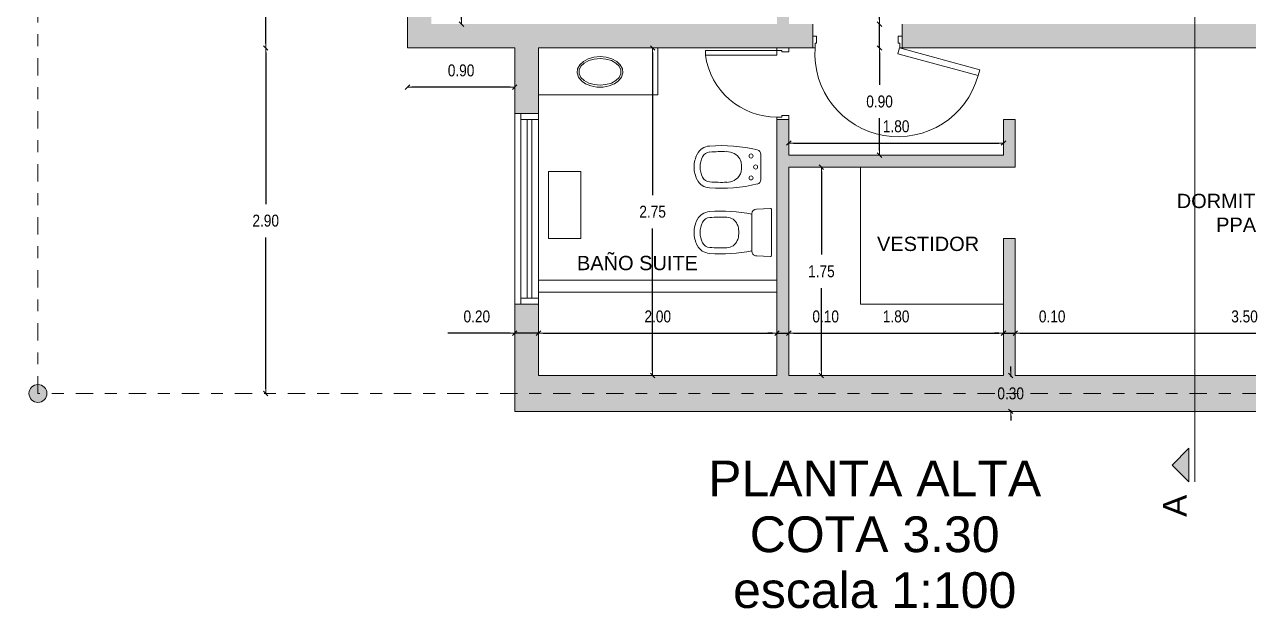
# Model space of a CAD drawing. Header units: millimetres. Extents: x 337 to 1167, y 242 to 575.
# Drawn here: x 541.7 to 551.97, y 293.61 to 298.51 of the extents above; entities that cross this region are included whole.
import ezdxf

# ---------------------------------------------------------------- set-up
doc = ezdxf.new("R2010")
doc.units = ezdxf.units.MM
doc.linetypes.add('EJE', pattern=[0.205, 0.145, -0.03, 0, -0.03])
doc.layers.get('0').update_dxf_attribs({"lineweight": 5})
doc.layers.get('Defpoints').update_dxf_attribs({"lineweight": 5})
for name, color, linetype, lineweight in [('0-PB-SANITARIOS', 9, 'Continuous', 5), ('01', 1, 'Continuous', 5), ('cotas', 7, 'Continuous', 5), ('MUROS', 4, 'Continuous', 20), ('PRESENTACION ANTEPROYECTO', 7, 'Continuous', 5), ('sanitarios', 1, 'Continuous', 5), ('trama', 9, 'Continuous', 25)]:
    doc.layers.add(name, color=color, linetype=linetype, lineweight=lineweight)
doc.styles.add('GENERATED_STYLE_13', font='')
doc.styles.add('GENERATED_STYLE_14', font='arial.ttf')
doc.styles.get('GENERATED_STYLE_13').set_extended_font_data('Arial Narrow Occidental')
doc.dimstyles.new('Dimstyle_92', dxfattribs={"dimtxt": 0.1, "dimasz": 0.038, "dimexe": 0.18, "dimexo": 0, "dimgap": 0.09, "dimtad": 1, "dimtih": 1, "dimtoh": 1, "dimzin": 0, "dimdsep": 46, "dimtxsty": 'GENERATED_STYLE_13', "dimblk": 'ARROWHEAD_6', "dimblk1": 'ARROWHEAD_6', "dimblk2": 'ARROWHEAD_6', "dimcen": 0.09, "dimse1": 1, "dimse2": 1, "dimclrd": 252, "dimclre": 252, "dimclrt": 252, "dimadec": 0, "dimazin": 0, "dimtfac": 1, "dimtdec": 4, "dimtmove": 0, "dimatfit": 3, "dimfxl": 1, "dimtolj": 1, "dimtzin": 0, "dimarcsym": 0})

# ---------------------------------------------------------------- blocks, each defined once
blk = doc.blocks.new('ARROWHEAD_6')
at = {"color": 0, "linetype": 'Continuous'}
for p, q in [((0, 0), (-1, 0)), ((-0.5, -0.5), (0.5, 0.5))]:
    blk.add_line(p, q, dxfattribs=at)
blk = doc.blocks.new('*D200')
at = {"layer": 'cotas', "color": 252, "lineweight": -2, "transparency": 16777216}
blk.add_line((545.775, 297.987), (544.951, 297.987), dxfattribs=at)
at = {"layer": 'Defpoints', "color": 0, "transparency": 16777216}
for p in [(544.913, 298.316), (545.813, 298.316), (544.913, 297.987)]:
    blk.add_point(p, dxfattribs=at)
at = {"layer": 'cotas', "color": 252, "lineweight": -2, "transparency": 16777216, "xscale": 0.03800000000000001, "yscale": 0.03800000000000001, "zscale": 0.03800000000000001, "rotation": 180}
blk.add_blockref('ARROWHEAD_6', (544.913, 297.987), dxfattribs=at)
at = {"layer": 'cotas', "color": 252, "lineweight": -2, "transparency": 16777216, "xscale": 0.03800000000000001, "yscale": 0.03800000000000001, "zscale": 0.03800000000000001}
blk.add_blockref('ARROWHEAD_6', (545.813, 297.987), dxfattribs=at)
at = {"layer": 'cotas', "color": 252, "transparency": 16777216, "insert": (545.363, 298.127), "char_height": 0.1, "attachment_point": 5, "style": 'GENERATED_STYLE_13'}
blk.add_mtext('\\A1;0.90', dxfattribs=at)
blk = doc.blocks.new('*D225')
at = {"layer": 'cotas', "color": 252, "lineweight": -2, "transparency": 16777216}
for p, q in [((540.852, 305.378), (540.852, 300.556)), ((540.852, 295.454), (540.852, 300.276))]:
    blk.add_line(p, q, dxfattribs=at)
at = {"layer": 'Defpoints', "color": 0, "transparency": 16777216}
for p in [(540.852, 305.416), (541.813, 305.416), (541.888, 295.416)]:
    blk.add_point(p, dxfattribs=at)
at = {"layer": 'cotas', "color": 252, "lineweight": -2, "transparency": 16777216, "xscale": 0.03800000000000001, "yscale": 0.03800000000000001, "zscale": 0.03800000000000001}
for p, rotation in [((540.852, 305.416), 90), ((540.852, 295.416), 270)]:
    blk.add_blockref('ARROWHEAD_6', p, dxfattribs=dict(at, rotation=rotation))
at = {"layer": 'cotas', "color": 252, "transparency": 16777216, "insert": (540.852, 300.416), "char_height": 0.1, "attachment_point": 5, "style": 'GENERATED_STYLE_13'}
blk.add_mtext('\\A1;10.00', dxfattribs=at)
blk = doc.blocks.new('*D197')
at = {"layer": 'cotas', "color": 252, "lineweight": -2, "transparency": 16777216}
blk.add_line((550.051, 295.922), (553.475, 295.922), dxfattribs=at)
at = {"layer": 'Defpoints', "color": 0, "transparency": 16777216}
for p in [(553.513, 295.922), (550.013, 295.566), (553.513, 295.566)]:
    blk.add_point(p, dxfattribs=at)
at = {"layer": 'cotas', "color": 252, "lineweight": -2, "transparency": 16777216, "xscale": 0.03800000000000001, "yscale": 0.03800000000000001, "zscale": 0.03800000000000001, "rotation": 180}
blk.add_blockref('ARROWHEAD_6', (550.013, 295.922), dxfattribs=at)
at = {"layer": 'cotas', "color": 252, "lineweight": -2, "transparency": 16777216, "xscale": 0.03800000000000001, "yscale": 0.03800000000000001, "zscale": 0.03800000000000001}
blk.add_blockref('ARROWHEAD_6', (553.513, 295.922), dxfattribs=at)
at = {"layer": 'cotas', "color": 252, "transparency": 16777216, "insert": (551.936, 296.062), "char_height": 0.1, "attachment_point": 5, "style": 'GENERATED_STYLE_13'}
blk.add_mtext('\\A1;3.50', dxfattribs=at)
blk = doc.blocks.new('*D230')
at = {"layer": 'cotas', "color": 252, "lineweight": -2, "transparency": 16777216}
blk.add_line((546.051, 295.922), (547.975, 295.922), dxfattribs=at)
at = {"layer": 'Defpoints', "color": 0, "transparency": 16777216}
for p in [(548.013, 295.922), (546.013, 295.566), (548.013, 295.566)]:
    blk.add_point(p, dxfattribs=at)
at = {"layer": 'cotas', "color": 252, "lineweight": -2, "transparency": 16777216, "xscale": 0.03800000000000001, "yscale": 0.03800000000000001, "zscale": 0.03800000000000001, "rotation": 180}
blk.add_blockref('ARROWHEAD_6', (546.013, 295.922), dxfattribs=at)
at = {"layer": 'cotas', "color": 252, "lineweight": -2, "transparency": 16777216, "xscale": 0.03800000000000001, "yscale": 0.03800000000000001, "zscale": 0.03800000000000001}
blk.add_blockref('ARROWHEAD_6', (548.013, 295.922), dxfattribs=at)
at = {"layer": 'cotas', "color": 252, "transparency": 16777216, "insert": (547.013, 296.062), "char_height": 0.1, "attachment_point": 5, "style": 'GENERATED_STYLE_13'}
blk.add_mtext('\\A1;2.00', dxfattribs=at)
blk = doc.blocks.new('*D231')
at = {"layer": 'cotas', "color": 252, "lineweight": -2, "transparency": 16777216}
for p, q in [((546.97, 298.278), (546.97, 297.081)), ((546.97, 295.604), (546.97, 296.801))]:
    blk.add_line(p, q, dxfattribs=at)
at = {"layer": 'Defpoints', "color": 0, "transparency": 16777216}
for p in [(546.013, 298.316), (546.013, 295.566), (546.97, 295.566)]:
    blk.add_point(p, dxfattribs=at)
at = {"layer": 'cotas', "color": 252, "lineweight": -2, "transparency": 16777216, "xscale": 0.03800000000000001, "yscale": 0.03800000000000001, "zscale": 0.03800000000000001}
for p, rotation in [((546.97, 298.316), 90), ((546.97, 295.566), 270)]:
    blk.add_blockref('ARROWHEAD_6', p, dxfattribs=dict(at, rotation=rotation))
at = {"layer": 'cotas', "color": 252, "transparency": 16777216, "insert": (546.97, 296.941), "char_height": 0.1, "attachment_point": 5, "style": 'GENERATED_STYLE_13'}
blk.add_mtext('\\A1;2.75', dxfattribs=at)
blk = doc.blocks.new('*D233')
at = {"layer": 'cotas', "color": 252, "lineweight": -2, "transparency": 16777216}
for p, q in [((548.874, 298.278), (548.874, 298.006)), ((548.874, 297.454), (548.874, 297.726))]:
    blk.add_line(p, q, dxfattribs=at)
at = {"layer": 'Defpoints', "color": 0, "transparency": 16777216}
for p in [(548.313, 298.316), (548.113, 297.416), (548.874, 297.416)]:
    blk.add_point(p, dxfattribs=at)
at = {"layer": 'cotas', "color": 252, "lineweight": -2, "transparency": 16777216, "xscale": 0.03800000000000001, "yscale": 0.03800000000000001, "zscale": 0.03800000000000001}
for p, rotation in [((548.874, 298.316), 90), ((548.874, 297.416), 270)]:
    blk.add_blockref('ARROWHEAD_6', p, dxfattribs=dict(at, rotation=rotation))
at = {"layer": 'cotas', "color": 252, "transparency": 16777216, "insert": (548.874, 297.866), "char_height": 0.1, "attachment_point": 5, "style": 'GENERATED_STYLE_13'}
blk.add_mtext('\\A1;0.90', dxfattribs=at)
blk = doc.blocks.new('*D253')
at = {"layer": 'cotas', "color": 252, "lineweight": -2, "transparency": 16777216}
blk.add_line((548.151, 295.922), (549.875, 295.922), dxfattribs=at)
at = {"layer": 'Defpoints', "color": 0, "transparency": 16777216}
for p in [(549.913, 295.922), (548.113, 295.566), (549.913, 295.566)]:
    blk.add_point(p, dxfattribs=at)
at = {"layer": 'cotas', "color": 252, "lineweight": -2, "transparency": 16777216, "xscale": 0.03800000000000001, "yscale": 0.03800000000000001, "zscale": 0.03800000000000001, "rotation": 180}
blk.add_blockref('ARROWHEAD_6', (548.113, 295.922), dxfattribs=at)
at = {"layer": 'cotas', "color": 252, "lineweight": -2, "transparency": 16777216, "xscale": 0.03800000000000001, "yscale": 0.03800000000000001, "zscale": 0.03800000000000001}
blk.add_blockref('ARROWHEAD_6', (549.913, 295.922), dxfattribs=at)
at = {"layer": 'cotas', "color": 252, "transparency": 16777216, "insert": (549.013, 296.062), "char_height": 0.1, "attachment_point": 5, "style": 'GENERATED_STYLE_13'}
blk.add_mtext('\\A1;1.80', dxfattribs=at)
blk = doc.blocks.new('*D254')
at = {"layer": 'cotas', "color": 252, "lineweight": -2, "transparency": 16777216}
for p, q in [((548.386, 297.278), (548.386, 296.581)), ((548.386, 295.604), (548.386, 296.301))]:
    blk.add_line(p, q, dxfattribs=at)
at = {"layer": 'Defpoints', "color": 0, "transparency": 16777216}
for p in [(548.113, 297.316), (548.113, 295.566), (548.386, 295.566)]:
    blk.add_point(p, dxfattribs=at)
at = {"layer": 'cotas', "color": 252, "lineweight": -2, "transparency": 16777216, "xscale": 0.03800000000000001, "yscale": 0.03800000000000001, "zscale": 0.03800000000000001}
for p, rotation in [((548.386, 297.316), 90), ((548.386, 295.566), 270)]:
    blk.add_blockref('ARROWHEAD_6', p, dxfattribs=dict(at, rotation=rotation))
at = {"layer": 'cotas', "color": 252, "transparency": 16777216, "insert": (548.386, 296.441), "char_height": 0.1, "attachment_point": 5, "style": 'GENERATED_STYLE_13'}
blk.add_mtext('\\A1;1.75', dxfattribs=at)
blk = doc.blocks.new('IM-BE')
at = {"linetype": 'Continuous'}
for p, q in [((-0.197, 0.127), (-0.202, 0.008)), ((0.157, 0.165), (-0.157, 0.165)), ((0, 0.165), (0.157, 0.165)), ((0.197, 0.127), (0.197, 0.123)), ((0.197, 0.123), (0.199, 0.068)), ((-0.445, 0.09), (-0.655, 0.09)), ((0.194, 0), (-0.194, 0)), ((0.199, 0.068), (0.202, 0.008))]:
    blk.add_line(p, q, dxfattribs=at)
for centre in [(-0.642, 0.172), (-0.55, 0.134), (-0.458, 0.172)]:
    blk.add_circle(centre, 0.017, dxfattribs=at)
for centre, radius, start, end in [((-0.601, 0.512), 0.125, 117.5857, 175.5072), ((-0.55, 0.415), 0.235, 90, 117.5857), ((-0.55, 0.415), 0.235, 62.4143, 90), ((-0.499, 0.512), 0.125, 4.4928, 62.4143), ((-0.051, 0.512), 0.125, 117.5857, 175.5072), ((0, 0.415), 0.235, 90, 117.5857), ((0, 0.415), 0.235, 62.4143, 90), ((0.051, 0.512), 0.125, 4.4928, 62.4143), ((0.545, 0.422), 1.274, 175.5072, 193.7065), ((0.545, 0.422), 1.224, 175.5072, 182.1425), ((-0.601, 0.512), 0.075, 117.5857, 175.5072), ((-0.55, 0.415), 0.185, 90, 117.5857), ((-0.55, 0.415), 0.185, 62.4143, 90), ((-0.499, 0.512), 0.075, 4.4928, 62.4143), ((-1.645, 0.422), 1.224, 357.8575, 4.4928), ((-1.645, 0.422), 1.274, 346.2935, 4.4928), ((1.095, 0.422), 1.274, 175.5072, 191.6563), ((1.095, 0.422), 1.224, 175.5072, 182.1425), ((-0.051, 0.512), 0.075, 117.5857, 175.5072), ((0.014, 0.396), 0.12, 263.469, 263.469), ((0.014, 0.396), 0.12, 270.0917, 270.0917), ((0, 0.415), 0.185, 90, 117.5857), ((0, 0.415), 0.185, 62.4143, 90), ((0.051, 0.512), 0.075, 4.4928, 62.4143), ((-1.095, 0.422), 1.224, 357.8575, 4.4928), ((-1.095, 0.422), 1.274, 348.3437, 4.4928), ((-0.548, 0.377), 0.131, 180, 238.1767), ((-0.552, 0.377), 0.131, 301.8233, 0), ((-0.028, 0.381), 0.101, 182.7072, 247.2321), ((0.028, 0.381), 0.101, 292.7679, 357.2928), ((-0.564, 0.373), 0.12, 243.7978, 262.0389), ((-0.551, 0.45), 0.198, 261.4941, 270.299), ((-0.549, 0.45), 0.198, 269.701, 278.5059), ((-0.536, 0.373), 0.12, 277.9611, 296.2022), ((-0.014, 0.396), 0.12, 243.7978, 262.0389), ((-0.001, 0.473), 0.198, 261.4941, 270.299), ((0.001, 0.473), 0.198, 269.701, 278.5059), ((0.014, 0.396), 0.12, 277.9611, 296.2022), ((-0.655, 0.13), 0.04, 193.7065, 270), ((-0.445, 0.13), 0.04, 270, 346.2935), ((-0.157, 0.125), 0.04, 90, 177.3974), ((0.157, 0.125), 0.04, 54.1158, 90), ((0.157, 0.125), 0.04, 51.7009, 54.1158), ((0.157, 0.125), 0.04, 42.1852, 51.7009), ((0.157, 0.125), 0.04, 2.6026, 42.1852), ((-0.194, 0.008), 0.008, 177.3974, 270), ((0.194, 0.008), 0.008, 270, 355.889), ((0.194, 0.008), 0.008, 355.889, 2.6026)]:
    blk.add_arc(centre, radius, start, end, dxfattribs=at)
blk = doc.blocks.new('*D397')
at = {"layer": 'cotas', "color": 252, "lineweight": -2, "transparency": 16777216}
for p, q in [((545.367, 300.478), (545.367, 299.656)), ((545.367, 298.554), (545.367, 299.376))]:
    blk.add_line(p, q, dxfattribs=at)
at = {"layer": 'Defpoints', "color": 0, "transparency": 16777216}
for p in [(545.113, 300.516), (545.113, 298.516), (545.367, 298.516)]:
    blk.add_point(p, dxfattribs=at)
at = {"layer": 'cotas', "color": 252, "lineweight": -2, "transparency": 16777216, "xscale": 0.03800000000000001, "yscale": 0.03800000000000001, "zscale": 0.03800000000000001}
for p, rotation in [((545.367, 300.516), 90), ((545.367, 298.516), 270)]:
    blk.add_blockref('ARROWHEAD_6', p, dxfattribs=dict(at, rotation=rotation))
at = {"layer": 'cotas', "color": 252, "transparency": 16777216, "insert": (545.367, 299.516), "char_height": 0.1, "attachment_point": 5, "style": 'GENERATED_STYLE_13'}
blk.add_mtext('\\A1;2.00', dxfattribs=at)
blk = doc.blocks.new('*D451')
at = {"layer": 'cotas', "color": 252, "lineweight": -2, "transparency": 16777216}
blk.add_line((548.151, 297.518), (549.875, 297.518), dxfattribs=at)
at = {"layer": 'Defpoints', "color": 0, "transparency": 16777216}
for p in [(549.913, 297.518), (548.113, 297.416), (549.913, 297.416)]:
    blk.add_point(p, dxfattribs=at)
at = {"layer": 'cotas', "color": 252, "lineweight": -2, "transparency": 16777216, "xscale": 0.03800000000000001, "yscale": 0.03800000000000001, "zscale": 0.03800000000000001, "rotation": 180}
blk.add_blockref('ARROWHEAD_6', (548.113, 297.518), dxfattribs=at)
at = {"layer": 'cotas', "color": 252, "lineweight": -2, "transparency": 16777216, "xscale": 0.03800000000000001, "yscale": 0.03800000000000001, "zscale": 0.03800000000000001}
blk.add_blockref('ARROWHEAD_6', (549.913, 297.518), dxfattribs=at)
at = {"layer": 'cotas', "color": 252, "transparency": 16777216, "insert": (549.013, 297.658), "char_height": 0.1, "attachment_point": 5, "style": 'GENERATED_STYLE_13'}
blk.add_mtext('\\A1;1.80', dxfattribs=at)
blk = doc.blocks.new('*D452')
at = {"layer": 'cotas', "color": 252, "lineweight": -2, "transparency": 16777216}
for p, q in [((543.724, 300.678), (543.724, 299.656)), ((543.724, 298.354), (543.724, 299.376))]:
    blk.add_line(p, q, dxfattribs=at)
at = {"layer": 'Defpoints', "color": 0, "transparency": 16777216}
for p in [(544.913, 300.716), (543.724, 298.316), (544.913, 298.316)]:
    blk.add_point(p, dxfattribs=at)
at = {"layer": 'cotas', "color": 252, "lineweight": -2, "transparency": 16777216, "xscale": 0.03800000000000001, "yscale": 0.03800000000000001, "zscale": 0.03800000000000001}
for p, rotation in [((543.724, 300.716), 90), ((543.724, 298.316), 270)]:
    blk.add_blockref('ARROWHEAD_6', p, dxfattribs=dict(at, rotation=rotation))
at = {"layer": 'cotas', "color": 252, "transparency": 16777216, "insert": (543.724, 299.516), "char_height": 0.1, "attachment_point": 5, "style": 'GENERATED_STYLE_13'}
blk.add_mtext('\\A1;2.40', dxfattribs=at)
blk = doc.blocks.new('*D453')
at = {"layer": 'cotas', "color": 252, "lineweight": -2, "transparency": 16777216}
for p, q in [((543.724, 298.278), (543.724, 297.006)), ((543.724, 295.454), (543.724, 296.726))]:
    blk.add_line(p, q, dxfattribs=at)
at = {"layer": 'Defpoints', "color": 0, "transparency": 16777216}
for p in [(544.913, 298.316), (543.724, 295.416), (545.813, 295.416)]:
    blk.add_point(p, dxfattribs=at)
at = {"layer": 'cotas', "color": 252, "lineweight": -2, "transparency": 16777216, "xscale": 0.03800000000000001, "yscale": 0.03800000000000001, "zscale": 0.03800000000000001}
for p, rotation in [((543.724, 298.316), 90), ((543.724, 295.416), 270)]:
    blk.add_blockref('ARROWHEAD_6', p, dxfattribs=dict(at, rotation=rotation))
at = {"layer": 'cotas', "color": 252, "transparency": 16777216, "insert": (543.724, 296.866), "char_height": 0.1, "attachment_point": 5, "style": 'GENERATED_STYLE_13'}
blk.add_mtext('\\A1;2.90', dxfattribs=at)
blk = doc.blocks.new('*D548')
at = {"layer": 'cotas', "color": 252, "lineweight": -2, "transparency": 16777216}
for p, q in [((548.874, 298.554), (548.874, 298.592)), ((548.874, 298.592), (549.269, 298.592)), ((548.874, 298.316), (548.874, 298.516)), ((548.874, 298.278), (548.874, 298.24))]:
    blk.add_line(p, q, dxfattribs=at)
at = {"layer": 'Defpoints', "color": 0, "transparency": 16777216}
for p in [(548.874, 298.516), (549.063, 298.516), (549.063, 298.316)]:
    blk.add_point(p, dxfattribs=at)
at = {"layer": 'cotas', "color": 252, "lineweight": -2, "transparency": 16777216, "xscale": 0.03800000000000001, "yscale": 0.03800000000000001, "zscale": 0.03800000000000001}
for p, rotation in [((548.874, 298.516), 270), ((548.874, 298.316), 90)]:
    blk.add_blockref('ARROWHEAD_6', p, dxfattribs=dict(at, rotation=rotation))
at = {"layer": 'cotas', "color": 252, "transparency": 16777216, "insert": (549.116, 298.732), "char_height": 0.1, "attachment_point": 5, "style": 'GENERATED_STYLE_13'}
blk.add_mtext('\\A1;0.20', dxfattribs=at)
blk = doc.blocks.new('*D557')
at = {"layer": 'cotas', "color": 252, "lineweight": -2, "transparency": 16777216}
for p, q in [((549.974, 295.604), (549.974, 295.642)), ((549.974, 295.566), (549.974, 295.556)), ((549.974, 295.266), (549.974, 295.276)), ((549.974, 295.228), (549.974, 295.19))]:
    blk.add_line(p, q, dxfattribs=at)
at = {"layer": 'Defpoints', "color": 0, "transparency": 16777216}
for p in [(546.013, 295.566), (545.813, 295.266), (549.974, 295.266)]:
    blk.add_point(p, dxfattribs=at)
at = {"layer": 'cotas', "color": 252, "lineweight": -2, "transparency": 16777216, "xscale": 0.03800000000000001, "yscale": 0.03800000000000001, "zscale": 0.03800000000000001}
for p, rotation in [((549.974, 295.566), 270), ((549.974, 295.266), 90)]:
    blk.add_blockref('ARROWHEAD_6', p, dxfattribs=dict(at, rotation=rotation))
at = {"layer": 'cotas', "color": 252, "transparency": 16777216, "insert": (549.974, 295.416), "char_height": 0.1, "attachment_point": 5, "style": 'GENERATED_STYLE_13'}
blk.add_mtext('\\A1;0.30', dxfattribs=at)
blk = doc.blocks.new('*D558')
at = {"layer": 'cotas', "color": 252, "lineweight": -2, "transparency": 16777216}
for p, q in [((549.875, 295.922), (549.837, 295.922)), ((549.913, 295.922), (550.013, 295.922)), ((550.051, 295.922), (550.555, 295.922))]:
    blk.add_line(p, q, dxfattribs=at)
at = {"layer": 'Defpoints', "color": 0, "transparency": 16777216}
for p in [(550.013, 295.922), (549.913, 295.566), (550.013, 295.566)]:
    blk.add_point(p, dxfattribs=at)
at = {"layer": 'cotas', "color": 252, "lineweight": -2, "transparency": 16777216, "xscale": 0.03800000000000001, "yscale": 0.03800000000000001, "zscale": 0.03800000000000001}
blk.add_blockref('ARROWHEAD_6', (549.913, 295.922), dxfattribs=at)
at = {"layer": 'cotas', "color": 252, "lineweight": -2, "transparency": 16777216, "xscale": 0.03800000000000001, "yscale": 0.03800000000000001, "zscale": 0.03800000000000001, "rotation": 180}
blk.add_blockref('ARROWHEAD_6', (550.013, 295.922), dxfattribs=at)
at = {"layer": 'cotas', "color": 252, "transparency": 16777216, "insert": (550.322, 296.062), "char_height": 0.1, "attachment_point": 5, "style": 'GENERATED_STYLE_13'}
blk.add_mtext('\\A1;0.10', dxfattribs=at)
blk = doc.blocks.new('*D559')
at = {"layer": 'cotas', "color": 252, "lineweight": -2, "transparency": 16777216}
for p, q in [((547.975, 295.922), (547.937, 295.922)), ((548.013, 295.922), (548.113, 295.922)), ((548.151, 295.922), (548.655, 295.922))]:
    blk.add_line(p, q, dxfattribs=at)
at = {"layer": 'Defpoints', "color": 0, "transparency": 16777216}
for p in [(548.113, 295.922), (548.013, 295.566), (548.113, 295.566)]:
    blk.add_point(p, dxfattribs=at)
at = {"layer": 'cotas', "color": 252, "lineweight": -2, "transparency": 16777216, "xscale": 0.03800000000000001, "yscale": 0.03800000000000001, "zscale": 0.03800000000000001}
blk.add_blockref('ARROWHEAD_6', (548.013, 295.922), dxfattribs=at)
at = {"layer": 'cotas', "color": 252, "lineweight": -2, "transparency": 16777216, "xscale": 0.03800000000000001, "yscale": 0.03800000000000001, "zscale": 0.03800000000000001, "rotation": 180}
blk.add_blockref('ARROWHEAD_6', (548.113, 295.922), dxfattribs=at)
at = {"layer": 'cotas', "color": 252, "transparency": 16777216, "insert": (548.422, 296.062), "char_height": 0.1, "attachment_point": 5, "style": 'GENERATED_STYLE_13'}
blk.add_mtext('\\A1;0.10', dxfattribs=at)
blk = doc.blocks.new('*D560')
at = {"layer": 'cotas', "color": 252, "lineweight": -2, "transparency": 16777216}
for p, q in [((545.775, 295.922), (545.252, 295.922)), ((546.013, 295.922), (545.813, 295.922)), ((546.051, 295.922), (546.089, 295.922))]:
    blk.add_line(p, q, dxfattribs=at)
at = {"layer": 'Defpoints', "color": 0, "transparency": 16777216}
for p in [(545.813, 295.922), (546.013, 295.566), (545.813, 295.266)]:
    blk.add_point(p, dxfattribs=at)
at = {"layer": 'cotas', "color": 252, "lineweight": -2, "transparency": 16777216, "xscale": 0.03800000000000001, "yscale": 0.03800000000000001, "zscale": 0.03800000000000001}
blk.add_blockref('ARROWHEAD_6', (545.813, 295.922), dxfattribs=at)
at = {"layer": 'cotas', "color": 252, "lineweight": -2, "transparency": 16777216, "xscale": 0.03800000000000001, "yscale": 0.03800000000000001, "zscale": 0.03800000000000001, "rotation": 180}
blk.add_blockref('ARROWHEAD_6', (546.013, 295.922), dxfattribs=at)
at = {"layer": 'cotas', "color": 252, "transparency": 16777216, "insert": (545.495, 296.062), "char_height": 0.1, "attachment_point": 5, "style": 'GENERATED_STYLE_13'}
blk.add_mtext('\\A1;0.20', dxfattribs=at)

msp = doc.modelspace()

# ---------------------------------------------------------------- hatches: boundary and pattern name
at = {"layer": 'PRESENTACION ANTEPROYECTO'}
msp.add_hatch(color=252, dxfattribs=at).paths.add_polyline_path([(541.888, 295.416, -0.414214), (541.813, 295.341, -0.414214), (541.738, 295.416, -0.414214), (541.813, 295.491, -0.414214)], flags=0)
msp.add_hatch(color=7, dxfattribs=at).paths.add_polyline_path([(551.47, 294.956), (551.328, 294.814), (551.47, 294.673)])
at = {"layer": 'trama'}
h = msp.add_hatch(dxfattribs=at)
h.set_pattern_fill('AR-SAND', color=3, scale=0.005, style=0)
h.paths.add_polyline_path([(548.113, 303.664), (547.913, 303.664), (547.913, 302.316), (546.755, 302.316), (546.755, 302.116), (548.113, 302.116)])
h.paths.add_polyline_path([(548.113, 304.264), (547.913, 304.264), (547.913, 303.964), (548.113, 303.964)])
h.paths.add_polyline_path([(551.52, 305.416), (547.913, 305.416), (547.913, 304.564), (548.113, 304.564), (548.113, 305.266), (551.52, 305.266)])
h.paths.add_polyline_path([(551.52, 305.566), (547.913, 305.566), (547.913, 305.416), (551.52, 305.416)])
h.paths.add_polyline_path([(552.313, 305.416), (551.52, 305.416), (551.52, 305.266), (552.113, 305.266), (552.113, 304.799), (552.313, 304.799), (552.313, 305.266)])
h.paths.add_polyline_path([(552.313, 305.566), (551.52, 305.566), (551.52, 305.416), (552.313, 305.416)])
h.paths.add_polyline_path([(552.313, 303.199), (552.113, 303.199), (552.113, 302.716), (551.52, 302.716), (551.52, 302.616), (552.113, 302.616), (552.113, 302.516), (552.313, 302.516), (552.313, 302.666)])
h.paths.add_polyline_path([(551.52, 302.716), (548.863, 302.716), (548.863, 302.616), (551.52, 302.616)])
h.paths.add_polyline_path([(553.013, 302.716), (552.813, 302.716), (552.813, 302.14), (553.013, 302.14)])
h.paths.add_polyline_path([(546.413, 300.716), (546.013, 300.716), (546.013, 301.366), (545.813, 301.366), (545.813, 300.716), (544.913, 300.716), (544.913, 299.916), (545.113, 299.916), (545.113, 300.516), (546.413, 300.516)])
h.paths.add_polyline_path([(548.113, 300.716), (547.713, 300.716), (547.713, 300.516), (548.113, 300.516)])
h.paths.add_polyline_path([(546.013, 302.216), (545.913, 302.216), (545.913, 302.116), (546.013, 302.116)])
h.paths.add_polyline_path([(548.313, 298.516), (548.113, 298.516), (548.113, 298.702), (548.013, 298.702), (548.013, 298.516), (545.897, 298.516), (545.113, 298.516), (545.113, 298.702), (544.913, 298.702), (544.913, 298.316), (545.813, 298.316), (545.813, 297.766), (546.013, 297.766), (546.013, 298.316), (547.013, 298.316), (548.313, 298.316), (548.313, 298.366)])
h.paths.add_polyline_path([(545.113, 299.116), (544.913, 299.116), (544.913, 298.702), (545.113, 298.702)])
h.paths.add_polyline_path([(548.113, 299.591), (546.113, 299.591), (546.113, 299.441), (548.013, 299.441), (548.013, 298.702), (548.113, 298.702), (548.113, 299.441)])
h.paths.add_polyline_path([(551.52, 300.016), (549.213, 300.016), (549.213, 301.866), (549.113, 301.866), (549.113, 299.128), (549.213, 299.128), (549.213, 299.916), (550.014, 299.916), (550.014, 299.116), (550.114, 299.116), (550.114, 299.916), (551.52, 299.916)])
h.paths.add_polyline_path([(553.013, 300.54), (552.813, 300.54), (552.813, 300.016), (551.52, 300.016), (551.52, 299.916), (552.813, 299.916), (552.813, 299.653), (553.013, 299.653)])
h.paths.add_polyline_path([(553.013, 298.699), (552.813, 298.699), (552.813, 298.516), (551.52, 298.516), (551.52, 298.316), (553.013, 298.316)])
h.paths.add_polyline_path([(551.52, 298.516), (549.063, 298.516), (549.063, 298.316), (551.52, 298.316)])
h.paths.add_polyline_path([(553.713, 298.516), (553.513, 298.516), (553.513, 297.779), (553.713, 297.779)])
h.paths.add_polyline_path([(553.713, 296.179), (553.513, 296.179), (553.513, 295.566), (551.52, 295.566), (551.52, 295.416), (553.713, 295.416)])
h.paths.add_polyline_path([(553.713, 295.416), (551.52, 295.416), (551.52, 295.266), (553.713, 295.266)])
h.paths.add_polyline_path([(551.52, 295.566), (550.013, 295.566), (550.013, 296.716), (549.913, 296.716), (549.913, 295.566), (548.113, 295.566), (548.113, 297.316), (550.013, 297.316), (550.013, 297.716), (549.913, 297.716), (549.913, 297.416), (548.113, 297.416), (548.113, 297.716), (548.013, 297.716), (548.013, 295.566), (546.013, 295.566), (546.013, 296.166), (545.813, 296.166), (545.813, 295.416), (551.52, 295.416)])
h.paths.add_polyline_path([(551.52, 295.416), (545.813, 295.416), (545.813, 295.266), (551.52, 295.266)])

# ---------------------------------------------------------------- linework, layer by layer
at = {"layer": '01', "linetype": 'Continuous'}
for p, q in [((548.345, 298.416), (548.313, 298.416)), ((548.333, 298.356), (548.345, 298.356)), ((548.333, 298.316), (548.333, 298.356)), ((548.345, 298.356), (548.345, 298.416)), ((549.063, 298.416), (549.031, 298.416)), ((549.031, 298.416), (549.031, 298.356)), ((549.031, 298.356), (549.043, 298.356)), ((549.043, 298.356), (549.043, 298.316)), ((548.013, 298.296), (547.413, 298.296)), ((547.413, 298.296), (547.413, 298.256)), ((547.413, 298.256), (548.013, 298.256)), ((548.013, 298.316), (548.013, 298.256)), ((548.013, 298.256), (548.013, 298.296)), ((548.053, 298.296), (548.013, 298.296)), ((548.053, 298.284), (548.053, 298.296)), ((548.113, 298.284), (548.053, 298.284)), ((548.113, 298.316), (548.113, 298.284)), ((548.313, 298.316), (548.333, 298.316)), ((549.028, 298.268), (549.042, 298.316)), ((549.701, 298.084), (549.028, 298.268)), ((549.042, 298.316), (549.714, 298.132)), ((549.063, 298.316), (549.043, 298.316)), ((549.714, 298.132), (549.701, 298.084)), ((545.813, 297.766), (545.813, 296.166)), ((545.863, 297.766), (545.863, 297.716)), ((545.863, 297.716), (545.863, 296.216)), ((545.863, 297.716), (545.863, 296.216)), ((545.863, 297.716), (546.013, 297.716)), ((545.918, 297.716), (545.918, 296.216)), ((545.958, 297.716), (545.958, 296.216)), ((546.013, 297.766), (546.013, 297.716)), ((546.013, 296.166), (546.013, 297.716)), ((546.013, 296.216), (546.013, 297.716)), ((548.013, 297.736), (548.053, 297.736)), ((548.013, 297.716), (548.013, 297.736)), ((548.053, 297.748), (548.113, 297.748)), ((548.053, 297.736), (548.053, 297.748)), ((548.113, 297.748), (548.113, 297.716)), ((548.713, 296.166), (548.713, 297.316)), ((548.013, 296.366), (546.013, 296.366)), ((545.863, 296.216), (545.863, 296.166)), ((546.013, 296.216), (545.863, 296.216)), ((548.013, 296.266), (546.013, 296.266)), ((549.913, 296.166), (548.713, 296.166))]:
    msp.add_line(p, q, dxfattribs=at)
for centre, radius, start, end in [((548.011, 298.34), 0.604, 187.994, 270.1772), ((549.028, 298.268), 0.697, 175.9834, 344.6904)]:
    msp.add_arc(centre, radius, start, end, dxfattribs=at)
at = {"layer": 'MUROS'}
for p, q in [((544.913, 298.316), (544.913, 299.116)), ((548.313, 298.516), (548.313, 298.366)), ((549.063, 298.516), (549.063, 298.316)), ((548.313, 298.366), (548.313, 298.316)), ((545.813, 298.316), (544.913, 298.316)), ((545.813, 297.766), (545.813, 298.316)), ((546.013, 297.766), (546.013, 298.316)), ((548.313, 298.316), (546.013, 298.316)), ((553.013, 298.316), (549.063, 298.316)), ((546.013, 297.766), (545.813, 297.766)), ((548.013, 295.566), (548.013, 297.716)), ((548.013, 297.716), (548.113, 297.716)), ((548.113, 297.416), (548.113, 297.716)), ((549.913, 297.416), (549.913, 297.716)), ((549.913, 297.716), (550.013, 297.716)), ((550.013, 297.316), (550.013, 297.716)), ((549.913, 297.416), (548.113, 297.416)), ((548.113, 295.566), (548.113, 297.316)), ((550.013, 297.316), (548.113, 297.316)), ((550.013, 296.716), (549.913, 296.716)), ((549.913, 295.566), (549.913, 296.716)), ((550.013, 295.566), (550.013, 296.716)), ((545.813, 295.266), (545.813, 296.166)), ((546.013, 296.166), (545.813, 296.166)), ((546.013, 295.566), (546.013, 296.166)), ((548.013, 295.566), (546.013, 295.566)), ((549.913, 295.566), (548.113, 295.566)), ((553.513, 295.566), (550.013, 295.566)), ((553.713, 295.266), (545.813, 295.266))]:
    msp.add_line(p, q, dxfattribs=at)
at = {"layer": 'PRESENTACION ANTEPROYECTO', "color": 7, "linetype": 'Continuous'}
msp.add_line((551.52, 306.01), (551.52, 294.674), dxfattribs=at)
at = {"layer": 'PRESENTACION ANTEPROYECTO', "color": 252, "linetype": 'EJE'}
for p, q in [((541.813, 295.416), (541.813, 305.416)), ((541.813, 295.416), (541.813, 305.416)), ((560.075, 295.416), (541.813, 295.416))]:
    msp.add_line(p, q, dxfattribs=at)
at = {"layer": 'PRESENTACION ANTEPROYECTO', "color": 7, "linetype": 'Continuous'}
msp.add_lwpolyline([(551.47, 294.956), (551.328, 294.814), (551.47, 294.673)], close=True, dxfattribs=at)
at = {"layer": 'PRESENTACION ANTEPROYECTO', "color": 252, "linetype": 'Continuous'}
msp.add_circle((541.813, 295.416), 0.075, dxfattribs=at)
at = {"layer": 'sanitarios', "linetype": 'Continuous'}
for p, q in [((546.013, 298.316), (546.013, 297.923)), ((547.013, 298.316), (546.013, 298.316)), ((547.013, 298.316), (547.013, 297.923)), ((547.013, 297.923), (546.013, 297.923))]:
    msp.add_line(p, q, dxfattribs=at)
for points in [[(546.529, 298.243), (546.58, 298.238), (546.628, 298.225), (546.669, 298.203), (546.699, 298.174), (546.716, 298.141), (546.72, 298.107), (546.709, 298.072), (546.685, 298.041), (546.65, 298.016), (546.605, 297.998), (546.555, 297.988), (546.503, 297.988), (546.452, 297.998), (546.408, 298.016), (546.372, 298.041), (546.348, 298.072), (546.337, 298.107), (546.341, 298.141), (546.359, 298.174), (546.389, 298.203), (546.429, 298.225), (546.477, 298.238)], [(546.529, 298.228), (546.578, 298.223), (546.624, 298.21), (546.662, 298.189), (546.689, 298.162), (546.703, 298.131), (546.703, 298.099), (546.689, 298.069), (546.662, 298.042), (546.624, 298.021), (546.578, 298.008), (546.529, 298.003), (546.479, 298.008), (546.434, 298.021), (546.396, 298.042), (546.369, 298.069), (546.355, 298.099), (546.355, 298.131), (546.369, 298.162), (546.396, 298.189), (546.434, 298.21), (546.479, 298.223)], [(546.096, 297.279), (546.368, 297.279), (546.368, 296.717), (546.096, 296.717)]]:
    msp.add_lwpolyline(points, close=True, dxfattribs=at)

# ---------------------------------------------------------------- block references
at = {"layer": '0-PB-SANITARIOS', "linetype": 'Continuous', "xscale": -1, "rotation": 90}
msp.add_blockref('IM-BE', (547.968, 296.767), dxfattribs=at)

# ---------------------------------------------------------------- texts
at = {"layer": 'PRESENTACION ANTEPROYECTO', "color": 7, "char_height": 0.12, "width": 1.3491, "attachment_point": 5, "style": 'GENERATED_STYLE_14'}
for s, insert in [('\\A1;{\\C252;DORMITORIO PPAL}', (551.912, 296.932)), ('\\A1;{\\C252;VESTIDOR}', (549.281, 296.671)), ('\\A1;{\\C252;BAÑO SUITE}', (546.843, 296.51))]:
    msp.add_mtext(s, dxfattribs=dict(at, insert=insert))
at = {"layer": 'PRESENTACION ANTEPROYECTO', "color": 7, "insert": (548.833, 294.232), "char_height": 0.3, "width": 3.20471, "attachment_point": 5, "line_spacing_factor": 0.936803, "style": 'GENERATED_STYLE_14'}
msp.add_mtext('\\A1;PLANTA ALTA COTA 3.30\\Pescala 1:100', dxfattribs=at)
at = {"layer": 'PRESENTACION ANTEPROYECTO', "color": 7, "insert": (551.351, 294.473), "char_height": 0.2, "width": 0.4, "attachment_point": 5, "rotation": 90, "style": 'GENERATED_STYLE_14'}
msp.add_mtext('\\A1;{\\fArial|b0|i0|c0|p34;\\C7;A}', dxfattribs=at)

# ---------------------------------------------------------------- dimensions: what is measured, and where the dimension line sits
at = {"layer": 'cotas'}
for base, p1, p2, angle, picture, middle in [((540.852, 305.416), (541.888, 295.416), (541.813, 305.416), 270, '*D225', (540.852, 300.416)), ((543.724, 298.316), (544.913, 300.716), (544.913, 298.316), 90, '*D452', (543.724, 299.516)), ((545.367, 298.516), (545.113, 300.516), (545.113, 298.516), 90, '*D397', (545.367, 299.516)), ((548.874, 298.516), (549.063, 298.316), (549.063, 298.516), 90, '*D548', (549.116, 298.732)), ((543.724, 295.416), (544.913, 298.316), (545.813, 295.416), 90, '*D453', (543.724, 296.866)), ((548.874, 297.416), (548.313, 298.316), (548.113, 297.416), 90, '*D233', (548.874, 297.866)), ((544.913, 297.987), (545.813, 298.316), (544.913, 298.316), 180, '*D200', (545.363, 298.127)), ((549.974, 295.266), (546.013, 295.566), (545.813, 295.266), 90, '*D557', (549.974, 295.416))]:
    dim = msp.add_linear_dim(base=base, p1=p1, p2=p2, angle=angle, dimstyle='Dimstyle_92', dxfattribs=at)
    dim.commit()
    dim.dimension.update_dxf_attribs({"geometry": picture, "text_midpoint": middle})
for base, p1, p2, picture, middle in [((546.97, 295.566), (546.013, 298.316), (546.013, 295.566), '*D231', (546.97, 296.941)), ((548.386, 295.566), (548.113, 297.316), (548.113, 295.566), '*D254', (548.386, 296.441))]:
    dim = msp.add_linear_dim(base=base, p1=p1, p2=p2, angle=90, dimstyle='Dimstyle_92', dxfattribs=at)
    dim.commit()
    dim.dimension.update_dxf_attribs({"geometry": picture, "text_midpoint": middle, "dimtype": 160})
for base, p1, p2, picture, middle in [((549.913, 297.518), (548.113, 297.416), (549.913, 297.416), '*D451', (549.013, 297.658)), ((545.813, 295.922), (546.013, 295.566), (545.813, 295.266), '*D560', (545.495, 296.062)), ((548.013, 295.922), (546.013, 295.566), (548.013, 295.566), '*D230', (547.013, 296.062)), ((548.113, 295.922), (548.013, 295.566), (548.113, 295.566), '*D559', (548.422, 296.062)), ((549.913, 295.922), (548.113, 295.566), (549.913, 295.566), '*D253', (549.013, 296.062)), ((550.013, 295.922), (549.913, 295.566), (550.013, 295.566), '*D558', (550.322, 296.062))]:
    dim = msp.add_linear_dim(base=base, p1=p1, p2=p2, dimstyle='Dimstyle_92', dxfattribs=at)
    dim.commit()
    dim.dimension.update_dxf_attribs({"geometry": picture, "text_midpoint": middle})
dim = msp.add_linear_dim(base=(553.513, 295.922), p1=(550.013, 295.566), p2=(553.513, 295.566), dimstyle='Dimstyle_92', dxfattribs=at)
dim.commit()
dim.dimension.update_dxf_attribs({"geometry": '*D197', "text_midpoint": (551.936, 295.922), "dimtype": 160})

doc.saveas('drawing.dxf')
